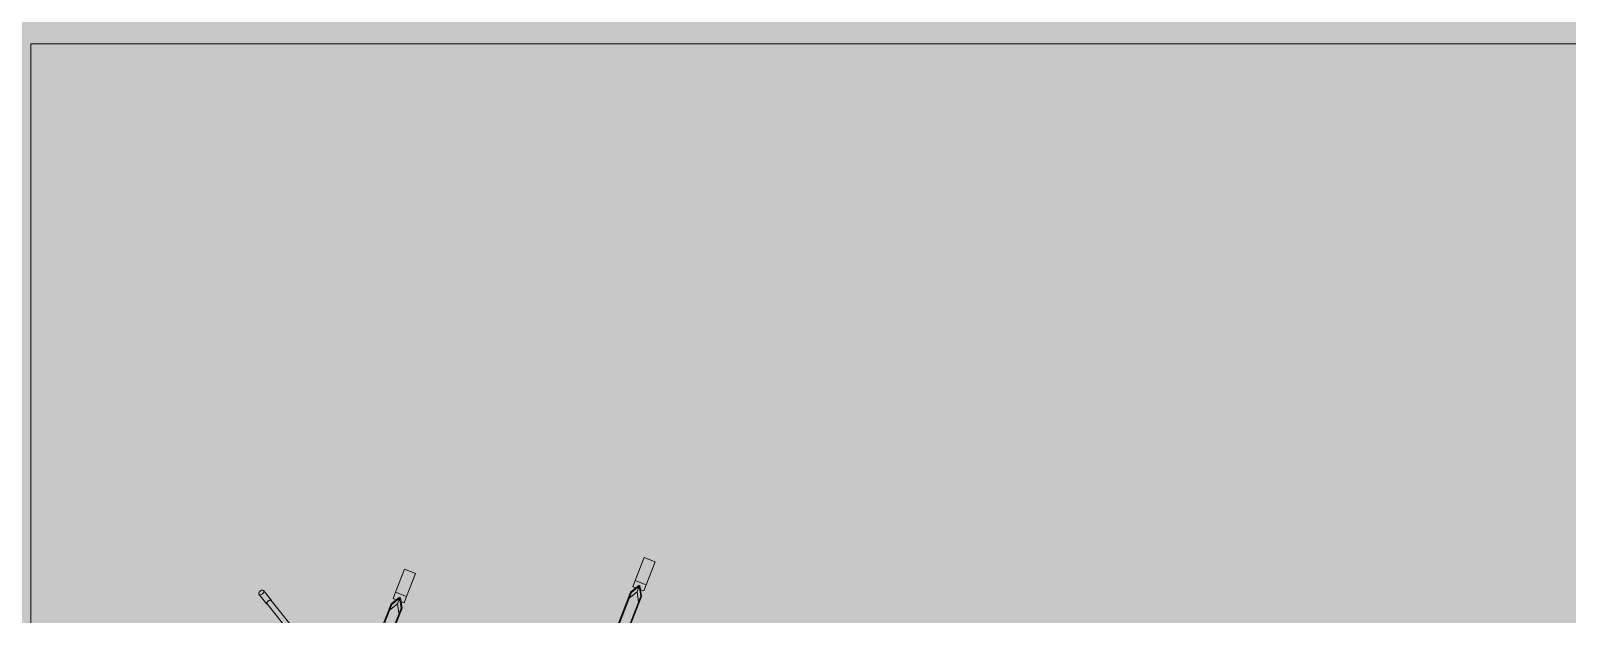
# Model space of a CAD drawing. Header units: millimetres. Extents: x -57519 to 497916, y -349472 to 446842.
# Drawn here: x 394700 to 398136, y 39633 to 40936 of the extents above; entities that cross this region are included whole.
import ezdxf

# ---------------------------------------------------------------- set-up
doc = ezdxf.new("R2010")
doc.units = ezdxf.units.MM
for name, color, linetype, lineweight in [('A-DETL-GENF', 92, 'Continuous', 5), ('A-FLOR', 192, 'Continuous', 5), ('A-GENM', 13, 'Continuous', 5)]:
    doc.layers.add(name, color=color, linetype=linetype, lineweight=lineweight)

# ---------------------------------------------------------------- blocks, each defined once
blk = doc.blocks.new('Drums__Bateria_13550 - Drums__Bateria_13550-2635341-G_F SINGLE OCCUPANCY DIAGRAM')
at = {"layer": 'A-GENM', "color": 191}
for p, q in [((-588.8, -416.9), (-573.7, -395.3)), ((-573.7, -395.3), (-528.5, -427)), ((-543.6, -448.5), (-588.8, -416.9)), ((-543.6, -448.5), (-528.5, -427)), ((-531, -442.5), (-520.7, -464.6)), ((-505.6, -443), (-529.8, -440.9)), ((-519.2, -463.1), (-528.7, -442.9)), ((-528.7, -442.9), (-506.4, -444.9)), ((-528.7, -442.9), (-517.6, -450.6)), ((-528.5, -427), (-516.2, -435.6)), ((-521.8, -443.5), (-516.2, -435.6)), ((-506.4, -444.9), (-432.6, -496.6)), ((-431.1, -495.2), (-505.6, -443)), ((-531.3, -457.1), (-543.6, -448.5)), ((-531.3, -457.1), (-525.7, -449.2)), ((-520.7, -464.6), (-446.2, -516.7)), ((-445.4, -514.8), (-519.2, -463.1)), ((-495.4, -452.6), (-517.6, -450.6)), ((-517.6, -450.6), (-508.2, -470.9)), ((-689.9, -943.7), (-674.8, -922.1)), ((-674.8, -922.1), (-629.6, -953.8)), ((-644.7, -975.3), (-689.9, -943.7)), ((-644.7, -975.3), (-629.6, -953.8)), ((-629.6, -953.8), (-617.4, -962.4)), ((-632.4, -983.9), (-644.7, -975.3)), ((-632.4, -983.9), (-626.9, -976)), ((-632.1, -969.3), (-621.8, -991.4)), ((-606.7, -969.8), (-631, -967.7)), ((-620.4, -989.9), (-629.8, -969.7)), ((-629.8, -969.7), (-607.6, -971.7)), ((-629.8, -969.7), (-618.8, -977.4)), ((-622.9, -970.3), (-617.4, -962.4)), ((-621.8, -991.4), (-547.3, -1043.5)), ((-546.6, -1041.6), (-620.4, -989.9)), ((-597.7, -979.3), (-618.8, -977.4)), ((-618.8, -977.4), (-609.3, -997.6)), ((-607.6, -971.7), (-533.8, -1023.3)), ((-532.3, -1022), (-606.7, -969.8)), ((-456.4, -1139.7), (-692.6, -1249.8)), ((-687.5, -1260.7), (-446.9, -1148.5)), ((-692.8, -1249.3), (-718.4, -1261.3)), ((-712.9, -1273.1), (-687.3, -1261.1))]:
    blk.add_line(p, q, dxfattribs=at)
for centre, major_axis, start_param, end_param in [((-715.6, -1267.2), (-2.75, 5.89), 4.712389, 7.853982), ((-715.6, -1267.2), (-2.75, 5.89), 1.570796, 4.712389), ((-690, -1255.2), (-2.75, 5.89), 5.759587, 7.853982), ((-690, -1255.2), (-2.54, 5.44), 6.021386, 7.853982), ((-690, -1255.2), (-2.75, 5.89), 1.570796, 3.665191), ((-690, -1255.2), (-2.54, 5.44), 1.570796, 3.403392)]:
    blk.add_ellipse(centre, major_axis=major_axis, ratio=0.615661, start_param=start_param, end_param=end_param, dxfattribs=at)

msp = doc.modelspace()

# ---------------------------------------------------------------- hatches: boundary and pattern name
at = {"layer": 'A-DETL-GENF', "transparency": 33554585}
h = msp.add_hatch(color=201, dxfattribs=at)
h.paths.add_polyline_path([(378712.3, -2142.5), (378712.3, 5707.5), (408249.8, 5707.5), (408249.8, 31607.5), (411824.8, 31607.5), (411824.8, 28857.5), (414124.8, 28857.5), (414124.8, 34332.5), (417674.8, 34332.5), (417674.8, 35647.5), (420699.8, 35647.5), (420699.8, 52157.5), (392454.3, 52157.5), (392454.3, 45782.5), (382199.8, 45782.5), (382199.8, 52157.5), (367049.8, 52157.5), (367049.8, 5707.5), (368349.8, 5707.5), (368349.8, 3222.2), (374112.3, -1265.4), (374112.3, -2142.5), (376972.2, -2142.5)], flags=0)
h.paths.add_polyline_path([(370849.8, 8157.5), (370849.8, 9357.5), (369649.8, 9357.5), (369649.8, 15624.2), (370889.8, 15624.2), (370889.8, 9397.5), (371149.8, 9397.5), (371149.8, 8157.5)], flags=0)
h.paths.add_polyline_path([(388124.8, 8157.5), (388124.8, 9397.5), (389899.8, 9397.5), (389899.8, 8157.5)], flags=0)
h.paths.add_polyline_path([(382791.7, 8157.5), (382352.3, 8157.5), (382352.3, 9397.5), (387324.8, 9397.5), (387324.8, 8157.5), (386671.4, 8157.5)], flags=0)
h.paths.add_polyline_path([(404599.8, 8157.5), (396937.3, 8157.5), (396937.3, 9397.5), (404599.8, 9397.5), (404599.8, 8571.4)], flags=0)
h.paths.add_polyline_path([(394430.7, 8157.5), (392899.8, 8157.5), (392899.8, 9397.5), (396137.3, 9397.5), (396137.3, 8157.5)], flags=0)
h.paths.add_polyline_path([(405799.8, 12397.5), (404559.8, 12397.5), (404559.8, 15624.2), (405799.8, 15624.2), (405799.8, 12969.9)], flags=0)
h.paths.add_polyline_path([(370889.8, 16424.2), (369649.8, 16424.2), (369649.8, 23040.8), (370889.8, 23040.8), (370889.8, 17368.3)], flags=0)
h.paths.add_polyline_path([(404559.8, 16424.2), (404559.8, 23040.8), (405799.8, 23040.8), (405799.8, 16424.2)], flags=0)
h.paths.add_polyline_path([(369649.8, 23840.8), (369649.8, 30107.5), (370849.8, 30107.5), (370849.8, 31307.5), (371149.8, 31307.5), (371149.8, 30107.5), (370889.8, 30107.5), (370889.8, 23840.8)], flags=0)
h.paths.add_polyline_path([(404559.8, 23840.8), (404559.8, 27067.5), (405799.8, 27067.5), (405799.8, 23840.8)], flags=0)
h.paths.add_polyline_path([(388124.8, 30067.5), (388124.8, 31307.5), (389399.8, 31307.5), (389399.8, 30067.5)], flags=0)
h.paths.add_polyline_path([(373449.8, 30067.5), (373449.8, 31307.5), (378512.3, 31307.5), (378512.3, 30067.5), (375032.4, 30067.5)], flags=0)
h.paths.add_polyline_path([(386671.4, 30067.5), (382349.8, 30067.5), (382349.8, 31307.5), (387324.8, 31307.5), (387324.8, 30067.5)], flags=0)
h.paths.add_polyline_path([(394430.7, 30067.5), (392399.8, 30067.5), (392399.8, 31307.5), (396137.3, 31307.5), (396137.3, 30067.5)], flags=0)
h.paths.add_polyline_path([(402190, 30067.5), (396937.3, 30067.5), (396937.3, 31307.5), (404599.8, 31307.5), (404599.8, 30067.5), (404129.8, 30067.5)], flags=0)
h.paths.add_polyline_path([(407299.8, 35797.5), (407299.8, 36247.5), (408249.8, 36247.5), (408249.8, 35797.5), (408009.5, 35797.5)], flags=0)
h.paths.add_polyline_path([(412649.8, 35797.5), (412649.8, 37247.5), (415649.8, 37247.5), (415649.8, 35797.5), (413829, 35797.5)], flags=0)
h.paths.add_polyline_path([(412649.8, 37397.5), (412649.8, 37897.5), (418299.8, 37897.5), (418299.8, 37397.5), (412859.1, 37397.5)], flags=0)
h.paths.add_polyline_path([(408979.4, 37847.5), (408399.8, 37847.5), (408399.8, 38327.5), (410749.8, 38327.5), (410749.8, 37847.5), (409949.3, 37847.5)], flags=0)
h.paths.add_polyline_path([(381599.8, 37907.5), (381599.8, 39557.5), (382049.8, 39557.5), (382049.8, 37907.5), (381821.8, 37907.5)], flags=0)
h.paths.add_polyline_path([(406069.7, 38657.5), (404849.8, 38657.5), (404849.8, 49957.5), (408249.8, 49957.5), (408249.8, 38657.5), (408009.5, 38657.5)], flags=0)
h.paths.add_polyline_path([(370182.8, 40207.5), (369149.8, 40207.5), (369149.8, 40707.5), (370699.8, 40707.5), (370699.8, 40207.5)], flags=0)
h.paths.add_polyline_path([(381599.8, 40257.5), (381599.8, 42757.5), (382049.8, 42757.5), (382049.8, 40257.5), (381821.8, 40257.5)], flags=0)
h.paths.add_polyline_path([(414798.9, 42697.5), (410674.8, 42697.5), (410674.8, 43197.5), (418349.8, 43197.5), (418349.8, 42697.5), (415768.8, 42697.5)], flags=0)
h.paths.add_polyline_path([(377289.8, 42907.5), (375749.8, 42907.5), (375749.8, 43407.5), (377289.8, 43407.5), (377289.8, 43209.2)], flags=0)
h.paths.add_polyline_path([(382049.8, 46907.5), (379399.8, 46907.5), (379399.8, 52007.5), (382049.8, 52007.5), (382049.8, 47057.9)], flags=0)
h.paths.add_polyline_path([(410919.2, 47837.5), (410674.8, 47837.5), (410674.8, 48337.5), (418349.8, 48337.5), (418349.8, 47837.5), (411404.2, 47837.5)], flags=0)
h.paths.add_polyline_path([(408399.8, 50107.5), (408399.8, 52007.5), (408849.8, 52007.5), (408849.8, 50107.5)], flags=0)

# ---------------------------------------------------------------- linework, layer by layer
at = {"layer": 'A-FLOR', "color": 191}
for p, q in [((401099.8, 40907.5), (394699.8, 40907.5)), ((394699.8, 40907.5), (394699.8, 37607.5))]:
    msp.add_line(p, q, dxfattribs=at)

# ---------------------------------------------------------------- block references
at = {"layer": 'A-GENM', "color": 253, "rotation": 283.7048795435998}
msp.add_blockref('Drums__Bateria_13550 - Drums__Bateria_13550-2635341-G_F SINGLE OCCUPANCY DIAGRAM', (396616, 39286.9), dxfattribs=at)

doc.saveas('drawing.dxf')
